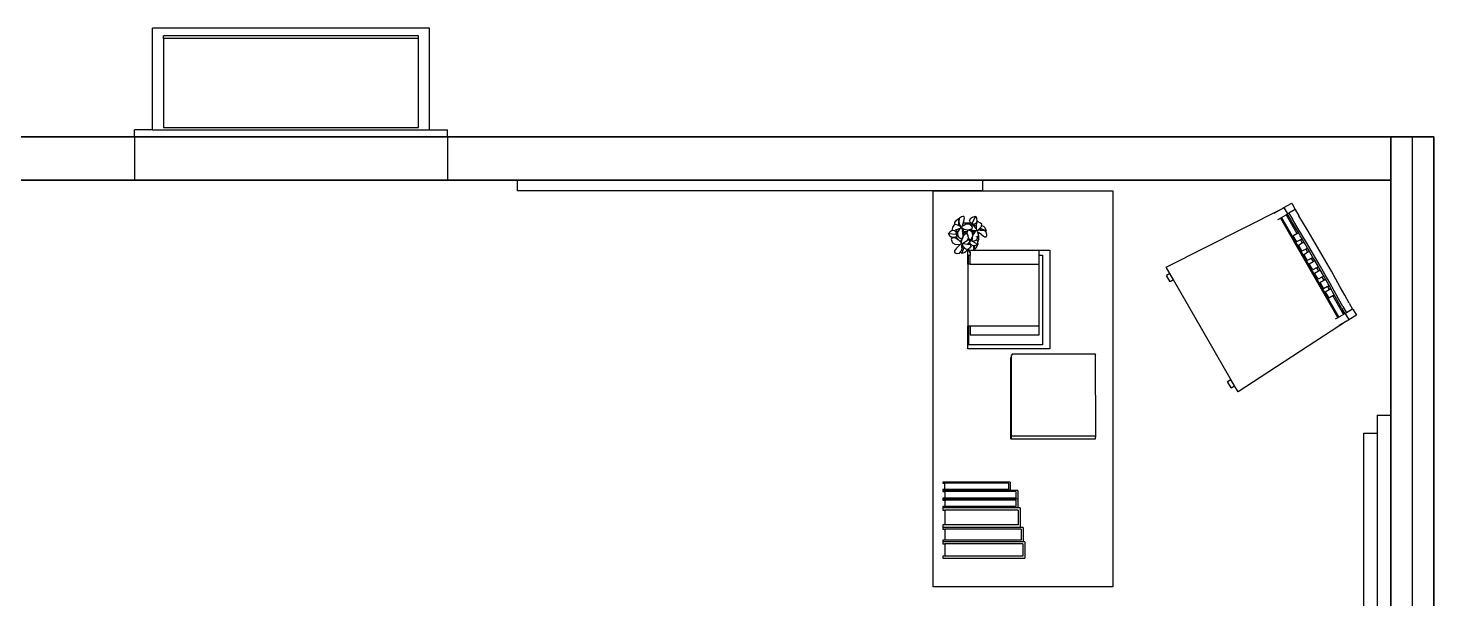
# Model space of a CAD drawing. Header units: inches. Extents: x 1 to 470, y -1 to 318.
# Drawn here: x 274.1 to 469.6, y 238.5 to 317.8 of the extents above; entities that cross this region are included whole.
import ezdxf

# ---------------------------------------------------------------- set-up
doc = ezdxf.new("R2010")
doc.units = ezdxf.units.IN
doc.header["$MEASUREMENT"] = 0
doc.layers.add('wall', color=6, linetype='Continuous', lineweight=35)

# ---------------------------------------------------------------- blocks, each defined once
blk = doc.blocks.new('computer classroom pl')
for p, q in [((485.89, 306.88), (479.89, 306.88)), ((485.89, 306.88), (486.89, 306.88)), ((486.89, 304.38), (486.89, 306.88)), ((486.89, 304.38), (486.89, 265.88)), ((486.89, 304.38), (500.99, 304.38)), ((500.99, 265.88), (500.99, 304.38)), ((487.2, 302.88), (487.2, 267.38)), ((499.58, 302.88), (487.2, 302.88)), ((499.58, 302.88), (499.93, 302.88)), ((499.58, 267.38), (499.58, 302.88)), ((499.93, 267.38), (499.93, 302.88)), ((487.2, 267.38), (499.58, 267.38)), ((499.58, 267.38), (499.93, 267.38)), ((486.89, 265.88), (500.99, 265.88)), ((486.89, 265.88), (486.89, 263.38)), ((485.89, 263.38), (479.89, 263.38)), ((485.89, 263.38), (486.89, 263.38)), ((478.39, 253.64), (479.89, 253.64)), ((478.39, 188.89), (478.39, 253.64)), ((423.38, 195.81), (478.38, 195.81)), ((423.38, 170.81), (423.38, 195.81)), ((478.38, 195.81), (478.38, 170.81)), ((427.34, 194.44), (427.34, 183.04)), ((427.63, 194.44), (427.34, 194.44)), ((427.63, 194.16), (427.63, 194.44)), ((429.34, 194.16), (427.63, 194.16)), ((427.63, 183.33), (427.63, 194.16)), ((429.62, 194.44), (429.34, 194.44)), ((429.34, 194.44), (429.34, 194.16)), ((429.34, 183.33), (429.34, 194.16)), ((429.62, 183.27), (429.62, 194.44)), ((429.87, 194.44), (429.62, 194.44)), ((429.87, 194.16), (429.87, 194.44)), ((431.37, 194.16), (429.87, 194.16)), ((429.87, 183.55), (429.87, 194.16)), ((431.62, 194.44), (431.37, 194.44)), ((431.37, 194.44), (431.37, 194.16)), ((431.37, 183.55), (431.37, 194.16)), ((431.62, 183.72), (431.62, 194.44)), ((431.97, 194.44), (431.62, 194.44)), ((431.97, 194.17), (431.97, 194.44)), ((434.03, 194.17), (431.97, 194.17)), ((431.97, 183.98), (431.97, 194.17)), ((434.37, 194.44), (434.03, 194.44)), ((434.03, 194.44), (434.03, 194.17)), ((434.03, 183.98), (434.03, 194.17)), ((434.37, 184.04), (434.37, 194.44)), ((434.52, 194.44), (434.37, 194.44)), ((434.52, 194.18), (434.52, 194.44)), ((435.41, 194.18), (434.52, 194.18)), ((434.52, 184.3), (434.52, 194.18)), ((435.56, 194.44), (435.41, 194.44)), ((435.41, 194.44), (435.41, 194.18)), ((435.41, 184.3), (435.41, 194.18)), ((435.56, 184.04), (435.56, 194.44)), ((435.71, 194.44), (435.56, 194.44)), ((435.71, 194.18), (435.71, 194.44)), ((436.6, 194.18), (435.71, 194.18)), ((435.71, 184.3), (435.71, 194.18)), ((436.75, 194.44), (436.6, 194.44)), ((436.6, 194.44), (436.6, 194.18)), ((436.6, 184.3), (436.6, 194.18)), ((436.75, 185.09), (436.75, 194.44)), ((436.89, 194.44), (436.75, 194.44)), ((436.89, 194.21), (436.89, 194.44)), ((437.78, 194.21), (436.89, 194.21)), ((436.89, 185.33), (436.89, 194.21)), ((437.92, 194.44), (437.78, 194.44)), ((437.78, 194.44), (437.78, 194.21)), ((437.78, 185.33), (437.78, 194.21)), ((437.92, 185.09), (437.92, 194.44)), ((472.07, 193.43), (472.45, 193.69)), ((472.45, 193.69), (472.36, 192.62)), ((472.45, 193.69), (472.72, 193.46)), ((469.75, 192.63), (469.7, 192.49)), ((469.7, 192.49), (469.74, 192.16)), ((469.71, 191.84), (469.91, 192.04)), ((469.71, 191.84), (470.51, 191.49)), ((469.85, 191.39), (469.71, 191.84)), ((469.74, 192.16), (469.91, 192.04)), ((469.83, 192.8), (469.75, 192.63)), ((469.83, 192.8), (469.86, 192.82)), ((470.07, 192.83), (469.86, 192.82)), ((469.91, 192.04), (470.11, 191.88)), ((470.43, 192.55), (470.07, 192.83)), ((470.54, 191.83), (470.11, 191.88)), ((470.43, 192.55), (470.97, 192.02)), ((470.51, 191.49), (470.59, 191.75)), ((470.51, 191.47), (470.79, 191.72)), ((470.54, 191.83), (470.59, 191.75)), ((470.54, 191.83), (470.84, 191.8)), ((470.84, 191.8), (470.79, 191.72)), ((470.87, 191.79), (470.79, 191.72)), ((470.79, 191.72), (470.79, 191.72)), ((470.87, 191.79), (470.84, 191.8)), ((470.94, 191.79), (470.87, 191.79)), ((471.19, 193.13), (470.93, 192.68)), ((470.93, 192.68), (470.97, 192.03)), ((470.97, 192.03), (470.97, 192.02)), ((470.97, 192.01), (470.97, 192.03)), ((470.97, 192.01), (470.97, 192.02)), ((470.98, 191.83), (471.02, 191.91)), ((471.01, 191.8), (470.98, 191.83)), ((471.09, 191.66), (471, 191.05)), ((471.03, 191.83), (471.01, 191.8)), ((471.06, 191.78), (471.01, 191.8)), ((471.02, 191.91), (471.1, 191.86)), ((471.06, 191.84), (471.03, 191.83)), ((471.06, 191.77), (471.04, 191.74)), ((471.04, 191.74), (471.04, 191.73)), ((471.04, 191.73), (471.04, 191.73)), ((471.04, 191.73), (471.09, 191.66)), ((471.08, 191.81), (471.06, 191.84)), ((471.09, 191.83), (471.06, 191.84)), ((471.08, 191.81), (471.06, 191.78)), ((471.06, 191.78), (471.06, 191.78)), ((471.06, 191.77), (471.06, 191.78)), ((471.06, 191.78), (471.06, 191.77)), ((471.09, 191.83), (471.08, 191.81)), ((471.1, 191.86), (471.09, 191.83)), ((471.47, 191.07), (471.09, 191.66)), ((471.1, 191.86), (471.1, 191.86)), ((471.16, 191.85), (471.19, 191.88)), ((471.53, 193.27), (471.19, 193.13)), ((471.36, 192.06), (471.19, 191.88)), ((471.19, 191.88), (471.53, 191.8)), ((471.36, 192.06), (471.57, 192.27)), ((471.53, 191.8), (471.36, 192.06)), ((471.69, 193.29), (471.53, 193.27)), ((471.53, 191.8), (471.69, 191.77)), ((471.57, 192.27), (471.61, 192.34)), ((471.61, 192.34), (471.83, 192.72)), ((471.61, 192.34), (471.96, 192.54)), ((471.85, 193.19), (471.69, 193.29)), ((471.69, 191.77), (471.77, 191.81)), ((471.69, 191.77), (471.79, 191.74)), ((471.77, 191.98), (471.84, 192.12)), ((471.77, 191.98), (471.77, 191.81)), ((471.77, 191.81), (471.77, 191.8)), ((471.77, 191.8), (471.84, 191.77)), ((471.96, 191.67), (471.79, 191.74)), ((471.83, 192.72), (471.85, 193.06)), ((472.1, 192.37), (471.84, 192.12)), ((471.84, 191.77), (472.01, 191.69)), ((471.85, 193.19), (471.85, 193.06)), ((471.89, 192.8), (471.92, 193.19)), ((471.89, 192.8), (472.11, 192.58)), ((471.92, 193.19), (472.07, 193.43)), ((472.88, 192.54), (471.96, 192.54)), ((471.96, 191.67), (472.01, 191.69)), ((472.23, 191.55), (471.96, 191.67)), ((472.01, 191.69), (472.09, 191.65)), ((472.09, 191.65), (472.57, 191.68)), ((472.58, 192.4), (472.1, 192.37)), ((472.36, 192.62), (472.11, 192.58)), ((472.29, 191.47), (472.66, 191.65)), ((472.36, 192.62), (472.35, 192.51)), ((472.35, 192.51), (472.35, 192.43)), ((472.36, 192.62), (472.65, 192.55)), ((472.37, 192.42), (472.38, 192.39)), ((472.78, 191.72), (472.57, 191.68)), ((472.58, 192.4), (473.18, 192.03)), ((472.62, 191.69), (472.64, 191.64)), ((472.85, 192.79), (472.65, 192.55)), ((472.66, 191.65), (472.79, 191.71)), ((472.66, 191.66), (472.66, 191.65)), ((472.66, 191.65), (472.67, 191.64)), ((472.88, 193.14), (472.72, 193.46)), ((472.74, 191.52), (472.92, 191.64)), ((472.82, 191.73), (472.78, 191.72)), ((472.78, 191.72), (472.79, 191.71)), ((472.79, 191.71), (472.82, 191.73)), ((472.79, 191.71), (472.8, 191.71)), ((473.14, 191.78), (472.82, 191.73)), ((472.85, 192.79), (472.87, 193.05)), ((472.87, 193.05), (472.88, 193.14)), ((473, 193.1), (472.87, 193.05)), ((472.87, 193.05), (472.94, 192.73)), ((472.88, 192.54), (473.04, 192.45)), ((472.92, 191.64), (473.13, 191.78)), ((472.92, 191.64), (472.99, 191.6)), ((473.04, 192.45), (472.94, 192.73)), ((473, 193.1), (473.38, 193.05)), ((473.18, 192.03), (473.04, 192.45)), ((473.06, 191.47), (473.16, 191.74)), ((473.13, 191.78), (473.15, 191.76)), ((473.13, 191.78), (473.14, 191.78)), ((473.19, 191.79), (473.14, 191.78)), ((473.15, 191.76), (473.16, 191.74)), ((473.19, 191.79), (473.16, 191.74)), ((473.25, 191.98), (473.18, 192.03)), ((473.2, 191.83), (473.19, 191.79)), ((473.25, 191.98), (473.25, 191.98)), ((473.25, 191.97), (473.25, 191.98)), ((473.25, 191.94), (473.25, 191.97)), ((473.25, 191.94), (473.26, 191.93)), ((473.25, 191.93), (473.25, 191.94)), ((473.25, 191.93), (473.26, 191.93)), ((473.26, 191.93), (473.25, 191.93)), ((473.25, 191.89), (473.25, 191.93)), ((473.25, 191.93), (473.25, 191.93)), ((473.25, 191.89), (473.28, 191.88)), ((473.25, 191.86), (473.31, 191.89)), ((473.25, 191.86), (473.25, 191.89)), ((473.25, 191.85), (473.25, 191.86)), ((473.35, 191.83), (473.25, 191.85)), ((473.25, 191.84), (473.25, 191.85)), ((473.26, 191.93), (473.26, 191.93)), ((473.26, 191.93), (473.31, 191.93)), ((473.28, 191.88), (473.31, 191.89)), ((473.31, 191.89), (473.31, 191.93)), ((473.31, 191.93), (473.35, 191.92)), ((473.35, 191.92), (473.35, 191.83)), ((473.37, 191.97), (473.43, 192)), ((473.64, 192.95), (473.38, 193.05)), ((473.43, 192), (473.51, 192.17)), ((473.43, 192), (473.6, 192.05)), ((473.76, 191.22), (473.44, 191.76)), ((473.44, 191.76), (473.84, 191.63)), ((473.51, 192.17), (473.61, 192.41)), ((473.51, 192.17), (473.54, 192.16)), ((473.54, 192.16), (473.6, 192.05)), ((473.57, 192.3), (473.56, 192.3)), ((473.66, 192.3), (473.57, 192.3)), ((473.69, 192.09), (473.6, 192.05)), ((473.61, 192.41), (473.7, 192.63)), ((473.66, 192.3), (473.61, 192.41)), ((473.67, 192.77), (473.64, 192.95)), ((474.54, 192.3), (473.66, 192.3)), ((473.66, 192.3), (473.69, 192.09)), ((473.67, 192.77), (473.98, 192.77)), ((473.7, 192.63), (473.67, 192.77)), ((473.69, 192.09), (474.16, 192.25)), ((473.84, 191.63), (473.93, 191.49)), ((473.84, 191.63), (474.16, 191.53)), ((473.98, 192.77), (474.21, 192.65)), ((474.49, 192.17), (474.16, 192.25)), ((474.21, 192.65), (474.54, 192.3)), ((474.54, 192.3), (474.49, 192.17)), ((474.61, 192.14), (474.49, 192.17)), ((474.8, 191.86), (474.61, 192.14)), ((474.82, 191.7), (474.8, 191.86)), ((474.82, 191.52), (474.82, 191.7)), ((456.46, 179.57), (456.46, 190.97)), ((456.46, 190.97), (459.58, 190.97)), ((457, 180.59), (457, 190.9)), ((459.58, 190.9), (457, 190.9)), ((458.36, 181.1), (458.36, 190.65)), ((459.58, 190.65), (458.36, 190.65)), ((459.58, 190.9), (459.58, 190.97)), ((468.22, 190.97), (459.58, 190.97)), ((459.58, 190.65), (459.58, 190.9)), ((459.58, 181.1), (459.58, 190.65)), ((468.22, 190.97), (470.14, 190.97)), ((468.22, 190.97), (468.22, 190.9)), ((468.22, 190.9), (469.48, 190.9)), ((468.22, 190.65), (468.22, 190.9)), ((468.22, 190.65), (469.48, 190.65)), ((468.22, 190.65), (468.22, 181.1)), ((469.48, 190.9), (469.48, 190.65)), ((469.88, 190.65), (469.48, 190.65)), ((470.01, 191.19), (469.85, 191.39)), ((469.87, 190.72), (469.88, 190.75)), ((469.87, 190.72), (469.88, 190.65)), ((470.06, 190.85), (469.88, 190.75)), ((469.88, 190.65), (470.11, 190.65)), ((470.28, 191.07), (470.01, 191.19)), ((470.14, 190.85), (470.06, 190.85)), ((470.14, 190.97), (470.14, 190.85)), ((470.36, 190.84), (470.14, 190.85)), ((470.14, 190.63), (470.14, 190.21)), ((470.14, 190.21), (470.19, 190.15)), ((470.14, 190.21), (470.14, 181.1)), ((470.19, 190.15), (470.32, 190.15)), ((470.28, 191.07), (470.26, 190.97)), ((470.26, 190.97), (470.36, 190.84)), ((470.34, 191.32), (470.28, 191.07)), ((470.29, 190.01), (470.32, 190.15)), ((470.29, 190.01), (470.81, 190.11)), ((470.68, 189.73), (470.29, 190.01)), ((470.32, 190.15), (470.66, 190.13)), ((470.51, 191.47), (470.34, 191.32)), ((470.36, 190.84), (470.44, 190.74)), ((470.76, 190.54), (470.44, 190.74)), ((470.51, 191.49), (470.51, 191.47)), ((470.51, 191.49), (470.53, 191.48)), ((470.81, 190.22), (470.66, 190.13)), ((470.92, 189.66), (470.68, 189.73)), ((470.76, 190.54), (470.9, 190.56)), ((470.99, 190.61), (470.81, 190.3)), ((470.81, 190.3), (470.81, 190.22)), ((470.81, 190.22), (470.81, 190.11)), ((470.81, 190.11), (470.81, 189.93)), ((470.92, 189.66), (470.81, 189.93)), ((470.9, 190.56), (470.95, 190.78)), ((470.95, 190.78), (470.99, 190.91)), ((470.95, 190.78), (471.27, 190.75)), ((470.95, 189.58), (471.51, 190.55)), ((471, 191.05), (470.99, 190.91)), ((470.99, 190.61), (471.28, 190.74)), ((471, 191.05), (471.27, 190.75)), ((471.07, 191.54), (471.15, 191.57)), ((471.38, 190.66), (471.28, 190.74)), ((471.37, 190.69), (471.45, 190.7)), ((471.38, 190.66), (471.37, 190.69)), ((471.43, 190.61), (471.38, 190.66)), ((471.49, 190.37), (471.4, 190.2)), ((471.4, 190.2), (471.45, 190.04)), ((471.59, 189.78), (471.41, 189.66)), ((471.47, 190.68), (471.43, 190.64)), ((471.45, 190.66), (471.43, 190.64)), ((471.43, 190.64), (471.43, 190.61)), ((471.44, 190.61), (471.43, 190.61)), ((471.48, 190.61), (471.44, 190.61)), ((471.51, 190.55), (471.44, 190.61)), ((471.47, 190.68), (471.45, 190.7)), ((471.45, 190.7), (471.47, 190.7)), ((471.48, 190.65), (471.45, 190.66)), ((471.45, 190.04), (471.59, 189.78)), ((471.47, 191.07), (471.58, 191.03)), ((471.47, 190.71), (471.47, 190.7)), ((471.47, 190.7), (471.47, 190.69)), ((471.47, 190.69), (471.47, 190.68)), ((471.47, 190.69), (471.48, 190.65)), ((471.48, 190.65), (471.47, 190.68)), ((471.48, 190.65), (471.48, 190.65)), ((471.48, 190.65), (471.49, 190.62)), ((471.48, 190.61), (471.49, 190.62)), ((471.49, 190.61), (471.48, 190.61)), ((471.49, 190.62), (471.49, 190.61)), ((471.49, 190.61), (471.49, 190.61)), ((471.49, 190.61), (471.49, 190.61)), ((471.49, 190.61), (471.49, 190.61)), ((471.49, 190.61), (471.5, 190.57)), ((471.49, 190.37), (471.63, 190.38)), ((471.5, 190.57), (471.5, 190.56)), ((471.5, 190.57), (471.5, 190.57)), ((471.5, 190.56), (471.58, 190.54)), ((471.51, 190.55), (471.57, 190.64)), ((471.51, 190.55), (471.59, 190.52)), ((471.52, 190.73), (471.53, 190.77)), ((471.58, 191.03), (471.53, 190.77)), ((471.53, 190.77), (471.57, 190.78)), ((471.64, 190.85), (471.57, 190.78)), ((471.57, 190.78), (471.65, 190.81)), ((471.57, 190.64), (471.61, 190.72)), ((471.58, 191.03), (471.64, 191)), ((471.58, 190.54), (471.59, 190.52)), ((471.58, 190.54), (471.67, 190.5)), ((471.59, 190.52), (471.67, 190.5)), ((471.59, 189.78), (471.63, 189.72)), ((471.6, 190.73), (471.63, 191)), ((471.78, 190.39), (471.63, 190.38)), ((471.63, 189.72), (472.01, 189.55)), ((471.64, 190.85), (471.64, 191)), ((471.64, 191), (471.75, 190.95)), ((471.75, 190.95), (471.64, 190.85)), ((471.64, 190.82), (471.64, 190.85)), ((471.65, 190.81), (471.64, 190.82)), ((471.87, 190.9), (471.65, 190.81)), ((471.67, 190.5), (471.75, 190.48)), ((471.72, 190.86), (471.74, 190.92)), ((471.75, 190.95), (471.87, 190.9)), ((471.76, 190.47), (471.75, 190.48)), ((471.76, 190.47), (471.94, 190.4)), ((471.78, 190.39), (471.76, 190.47)), ((471.94, 190.4), (471.78, 190.39)), ((471.87, 190.9), (471.91, 190.88)), ((471.91, 190.88), (472.24, 190.98)), ((471.98, 190.4), (471.94, 190.4)), ((472.07, 189.59), (471.95, 189.89)), ((472.24, 190.29), (471.98, 190.4)), ((472.28, 191.48), (472.23, 191.55)), ((472.33, 191.04), (472.24, 190.98)), ((472.24, 190.29), (472.71, 190.4)), ((472.32, 190.25), (472.24, 190.29)), ((472.34, 191.54), (472.28, 191.48)), ((472.29, 191.47), (472.28, 191.48)), ((472.29, 191.46), (472.29, 191.47)), ((472.3, 191.46), (472.29, 191.46)), ((472.3, 191.46), (472.29, 191.46)), ((472.4, 191.32), (472.3, 191.46)), ((472.38, 190.23), (472.32, 190.25)), ((472.32, 190.25), (472.63, 190.25)), ((472.53, 191.1), (472.33, 191.04)), ((472.37, 191.08), (472.33, 191.04)), ((472.37, 191.08), (472.42, 191.17)), ((472.42, 190.23), (472.38, 190.23)), ((472.44, 190.2), (472.38, 190.23)), ((472.45, 191.24), (472.4, 191.32)), ((472.42, 191.17), (472.45, 191.24)), ((472.52, 191.15), (472.42, 191.17)), ((472.43, 191.31), (472.46, 191.33)), ((472.64, 190.03), (472.44, 190.2)), ((472.46, 191.34), (472.45, 191.33)), ((472.46, 191.33), (472.58, 191.41)), ((472.48, 191.35), (472.46, 191.34)), ((472.46, 191.34), (472.46, 191.34)), ((472.46, 191.34), (472.46, 191.33)), ((472.46, 191.33), (472.47, 191.33)), ((472.5, 191.23), (472.51, 191.19)), ((472.51, 191.17), (472.52, 191.15)), ((472.52, 191.15), (472.53, 191.1)), ((472.67, 191.13), (472.52, 191.15)), ((472.57, 191.11), (472.53, 191.1)), ((472.58, 191.41), (472.57, 191.42)), ((472.84, 191.04), (472.57, 191.11)), ((472.58, 191.41), (472.7, 191.49)), ((472.72, 191.39), (472.58, 191.41)), ((472.74, 190.32), (472.63, 190.25)), ((472.69, 190.03), (472.64, 190.03)), ((472.64, 190.03), (472.83, 189.87)), ((472.79, 190.09), (472.69, 190.03)), ((472.7, 191.49), (472.74, 191.52)), ((472.7, 191.5), (472.7, 191.49)), ((472.7, 191.49), (472.72, 191.39)), ((472.71, 190.41), (472.85, 190.6)), ((472.71, 190.41), (472.72, 190.38)), ((472.71, 190.4), (472.71, 190.41)), ((472.81, 191.38), (472.72, 191.39)), ((472.72, 190.38), (472.74, 190.32)), ((472.74, 191.32), (472.75, 191.28)), ((472.74, 190.32), (472.79, 190.09)), ((472.76, 191.24), (472.78, 191.14)), ((472.79, 190.09), (472.83, 189.91)), ((472.81, 189.7), (472.85, 189.78)), ((472.89, 189.67), (472.81, 189.7)), ((472.83, 189.91), (472.89, 190.23)), ((472.83, 189.87), (472.83, 189.91)), ((472.85, 189.84), (472.83, 189.87)), ((472.92, 191.03), (472.84, 191.04)), ((472.85, 190.6), (472.91, 190.69)), ((472.85, 190.6), (472.87, 190.39)), ((472.85, 189.79), (472.85, 189.78)), ((472.85, 189.78), (472.87, 189.78)), ((472.87, 190.39), (472.86, 190.39)), ((472.92, 190.43), (472.87, 190.43)), ((472.92, 190.42), (472.87, 190.39)), ((472.87, 190.39), (472.89, 190.23)), ((472.87, 189.78), (472.88, 189.71)), ((472.87, 189.78), (472.9, 189.77)), ((472.9, 189.77), (472.88, 189.75)), ((472.88, 189.75), (472.88, 189.71)), ((472.88, 189.71), (472.91, 189.7)), ((472.89, 190.23), (472.92, 190.42)), ((472.91, 189.7), (472.89, 189.67)), ((472.9, 189.77), (472.93, 189.76)), ((472.95, 190.85), (472.91, 190.69)), ((472.94, 189.75), (472.91, 189.7)), ((472.95, 190.85), (472.92, 191.03)), ((472.92, 190.42), (472.93, 190.48)), ((473, 190.73), (472.93, 190.48)), ((472.94, 189.75), (472.93, 189.76)), ((472.93, 189.76), (472.94, 189.75)), ((472.94, 189.75), (472.94, 189.75)), ((472.94, 189.75), (472.94, 189.75)), ((472.94, 189.75), (472.94, 189.75)), ((472.94, 189.75), (472.94, 189.75)), ((472.94, 189.75), (472.97, 189.74)), ((473, 191.32), (472.97, 190.81)), ((472.97, 190.81), (473, 190.73)), ((472.97, 189.74), (472.98, 189.74)), ((472.98, 189.74), (472.99, 189.74)), ((472.99, 191.6), (473.06, 191.47)), ((472.99, 189.74), (473.05, 189.79)), ((473.06, 191.47), (473, 191.32)), ((473, 190.73), (473.11, 190.49)), ((473.6, 190.24), (473.05, 189.79)), ((473.05, 189.79), (473.34, 189.79)), ((473.16, 190.36), (473.11, 190.49)), ((473.16, 190.36), (473.35, 190.33)), ((473.54, 189.91), (473.34, 189.79)), ((473.34, 189.79), (473.79, 189.78)), ((473.35, 190.33), (473.49, 190.44)), ((473.49, 190.44), (473.73, 190.71)), ((473.92, 190.56), (473.54, 189.91)), ((473.6, 190.24), (473.74, 190.7)), ((473.7, 190.42), (473.66, 190.42)), ((473.78, 190.41), (473.71, 190.44)), ((473.88, 190.36), (473.72, 190.11)), ((473.88, 189.84), (473.72, 190.11)), ((473.73, 190.71), (473.76, 191.22)), ((473.74, 190.7), (473.73, 190.71)), ((473.88, 190.36), (473.78, 190.41)), ((474.11, 189.73), (473.79, 189.78)), ((473.88, 190.36), (473.92, 190.56)), ((474.86, 189.92), (473.88, 190.36)), ((473.88, 189.84), (474.11, 189.73)), ((473.92, 190.56), (473.93, 190.59)), ((473.93, 191.49), (473.93, 190.59)), ((474.22, 190.75), (473.93, 190.61)), ((473.93, 190.59), (473.93, 190.61)), ((474.12, 189.6), (474.11, 189.73)), ((474.11, 189.73), (474.2, 189.7)), ((474.16, 191.53), (474.61, 191.43)), ((474.2, 189.7), (474.55, 189.74)), ((474.22, 190.75), (474.57, 190.59)), ((474.86, 189.92), (474.55, 189.74)), ((474.57, 190.59), (474.75, 190.37)), ((474.61, 191.43), (474.8, 191.5)), ((474.75, 190.37), (474.86, 189.92)), ((474.82, 191.52), (474.8, 191.5)), ((470.95, 189.58), (470.92, 189.66)), ((471.27, 189.64), (470.95, 189.58)), ((471.41, 189.66), (471.27, 189.64)), ((471.27, 189.64), (471.3, 189.55)), ((471.3, 189.55), (471.58, 189.49)), ((471.96, 189.52), (471.58, 189.49)), ((471.96, 189.52), (471.97, 189.52)), ((471.97, 189.52), (472.01, 189.55)), ((472.08, 189.52), (471.97, 189.52)), ((472.26, 189.04), (472, 188.65)), ((472, 188.65), (472, 188.44)), ((472.02, 188.42), (472, 188.44)), ((472.01, 189.55), (472.08, 189.52)), ((472.02, 188.42), (472.19, 188.36)), ((472.08, 189.52), (472.09, 189.52)), ((472.11, 189.52), (472.09, 189.52)), ((472.71, 189.64), (472.11, 189.52)), ((472.11, 189.52), (472.62, 189.52)), ((472.19, 188.36), (472.34, 188.32)), ((472.26, 189.04), (472.62, 189.52)), ((472.34, 188.32), (472.67, 188.41)), ((472.71, 189.64), (472.62, 189.52)), ((472.67, 188.41), (472.74, 188.51)), ((472.74, 188.51), (472.93, 188.8)), ((472.85, 188.42), (472.74, 188.51)), ((472.85, 188.42), (473.15, 189.25)), ((473.28, 188.61), (472.85, 188.42)), ((472.94, 189.64), (472.93, 189.57)), ((472.93, 189.57), (472.94, 189.56)), ((472.93, 189.57), (472.93, 189.55)), ((472.94, 189.56), (472.93, 189.55)), ((472.93, 189.29), (472.93, 189.55)), ((473.15, 189.25), (472.93, 189.29)), ((472.93, 189.29), (472.93, 188.8)), ((473.26, 189.26), (472.94, 189.56)), ((473.15, 189.25), (473.18, 189.33)), ((473.15, 189.25), (473.26, 189.26)), ((473.18, 189.33), (473.18, 189.34)), ((473.26, 189.26), (473.44, 189.1)), ((473.48, 188.79), (473.28, 188.61)), ((473.44, 189.1), (473.58, 189.08)), ((473.58, 189.08), (473.48, 188.79)), ((473.58, 189.08), (473.76, 189.05)), ((473.76, 189.05), (473.95, 189.26)), ((474.12, 189.6), (473.95, 189.26)), ((478.39, 188.89), (479.89, 188.89)), ((434.03, 183.98), (431.97, 183.98)), ((435.56, 184.04), (434.37, 184.04)), ((434.37, 183.72), (434.37, 184.04)), ((435.41, 184.3), (434.52, 184.3)), ((436.75, 184.04), (435.56, 184.04)), ((436.6, 184.3), (435.71, 184.3)), ((437.92, 185.09), (436.75, 185.09)), ((436.75, 184.04), (436.75, 185.09)), ((437.78, 185.33), (436.89, 185.33)), ((443.93, 184.98), (443.93, 173.23)), ((444.07, 184.97), (443.93, 184.98)), ((443.93, 184.98), (444.07, 184.98)), ((444.47, 184.96), (444.07, 184.98)), ((444.07, 184.97), (444.07, 184.98)), ((444.07, 184.98), (455.22, 184.98)), ((444.36, 184.95), (444.07, 184.97)), ((444.36, 184.95), (444.36, 173.2)), ((444.47, 184.95), (444.36, 184.95)), ((455.23, 184.97), (444.47, 184.96)), ((455.23, 184.97), (444.47, 184.95)), ((444.47, 184.95), (444.47, 184.96)), ((455.22, 184.98), (455.22, 184.98)), ((455.22, 184.98), (455.23, 184.97)), ((455.23, 184.97), (455.23, 184.97)), ((455.23, 184.97), (455.23, 184.97)), ((455.52, 184.97), (455.23, 184.97)), ((455.23, 184.97), (455.23, 184.97)), ((455.52, 184.97), (455.52, 184.97)), ((455.52, 184.97), (455.54, 184.97)), ((455.74, 184.76), (455.54, 184.97)), ((455.74, 184.76), (455.74, 173.34)), ((429.62, 183.04), (427.34, 183.04)), ((429.34, 183.33), (427.63, 183.33)), ((431.62, 183.27), (429.62, 183.27)), ((429.62, 183.04), (429.62, 183.27)), ((431.37, 183.55), (429.87, 183.55)), ((434.37, 183.72), (431.62, 183.72)), ((431.62, 183.27), (431.62, 183.72)), ((469.48, 180.59), (457, 180.59)), ((459.58, 181.1), (458.36, 181.1)), ((468.22, 181.1), (459.58, 181.1)), ((469.48, 181.1), (468.22, 181.1)), ((470.14, 181.1), (469.48, 181.1)), ((469.48, 181.1), (469.48, 180.59)), ((470.14, 181.1), (470.14, 179.57)), ((470.14, 179.57), (456.46, 179.57)), ((443.93, 173.23), (444.36, 173.2)), ((444.36, 173.2), (455.62, 173.22)), ((455.74, 173.34), (455.62, 173.22)), ((478.38, 170.81), (423.38, 170.81)), ((452.18, 154.38), (466.03, 162.38)), ((465.76, 162.85), (466.63, 163.35)), ((466.03, 162.38), (465.76, 162.85)), ((466.03, 162.38), (466.9, 162.88)), ((466.9, 162.88), (466.63, 163.35)), ((466.9, 162.88), (467.77, 163.38)), ((467.77, 163.38), (475.9, 147.29)), ((451.04, 154.35), (451.91, 154.85)), ((451.91, 154.85), (452.18, 154.38)), ((450.45, 153.38), (451.31, 153.88)), ((460.31, 138.29), (450.45, 153.38)), ((451.04, 154.35), (451.31, 153.88)), ((451.31, 153.88), (452.18, 154.38)), ((474.62, 147.5), (460.77, 139.5)), ((474.7, 147.37), (460.84, 139.37)), ((475.07, 146.72), (472.47, 145.22)), ((474.41, 147.88), (474.62, 147.5)), ((474.62, 147.5), (474.7, 147.37)), ((475.11, 146.66), (474.62, 146.26)), ((474.7, 147.37), (475.07, 146.72)), ((475.07, 146.72), (475.11, 146.66)), ((475.11, 146.66), (475.17, 146.55)), ((476.06, 147.01), (475.2, 146.51)), ((475.27, 148.38), (475.9, 147.29)), ((475.9, 147.29), (476.06, 147.01)), ((476.06, 147.01), (476.68, 145.93)), ((470.86, 145.01), (470, 144.51)), ((470.86, 145.01), (471.18, 144.47)), ((471.61, 144.72), (471.18, 144.47)), ((472.16, 145.76), (471.3, 145.26)), ((471.61, 144.72), (471.3, 145.26)), ((471.61, 144.72), (471.74, 144.5)), ((471.74, 144.5), (472.16, 144.75)), ((472.16, 145.76), (472.47, 145.22)), ((472.16, 144.75), (472.6, 145.01)), ((472.29, 144.52), (473.37, 145.17)), ((472.47, 145.22), (472.6, 145.01)), ((472.6, 145.01), (473.24, 145.4)), ((473.24, 145.4), (474.31, 146.05)), ((473.37, 145.17), (474.44, 145.82)), ((473.87, 144.31), (474.94, 144.96)), ((474.41, 146.11), (474.31, 146.05)), ((475.17, 146.55), (474.41, 146.11)), ((474.62, 146.26), (474.41, 146.11)), ((475.3, 146.32), (474.44, 145.82)), ((475.8, 145.46), (474.94, 144.96)), ((475.17, 146.55), (475.2, 146.51)), ((475.2, 146.51), (475.3, 146.32)), ((475.8, 145.46), (475.3, 146.32)), ((475.8, 145.46), (475.82, 145.43)), ((476.68, 145.93), (475.82, 145.43)), ((466.1, 142.26), (466.97, 142.76)), ((466.97, 142.76), (467.28, 142.22)), ((467.4, 143.01), (468.27, 143.51)), ((467.71, 142.47), (467.4, 143.01)), ((468.27, 143.51), (468.58, 142.97)), ((469.01, 143.22), (468.58, 142.97)), ((468.58, 142.97), (468.72, 142.72)), ((469.57, 144.26), (468.7, 143.76)), ((469.01, 143.22), (468.7, 143.76)), ((468.72, 142.72), (468.85, 142.8)), ((468.85, 142.8), (469.15, 142.98)), ((468.98, 142.57), (470.09, 143.22)), ((469.01, 143.22), (469.15, 142.98)), ((469.15, 142.98), (469.96, 143.45)), ((469.57, 144.26), (469.88, 143.72)), ((470.31, 143.97), (469.88, 143.72)), ((469.88, 143.72), (470.02, 143.48)), ((469.96, 143.45), (470.02, 143.48)), ((470.31, 143.97), (470, 144.51)), ((470.02, 143.48), (470.45, 143.73)), ((470.09, 143.22), (471.2, 143.87)), ((470.31, 143.97), (470.45, 143.73)), ((470.45, 143.73), (471.06, 144.1)), ((470.59, 142.36), (471.69, 143.01)), ((471.06, 144.1), (471.31, 144.24)), ((471.18, 144.47), (471.31, 144.24)), ((471.2, 143.87), (472.29, 144.52)), ((471.31, 144.24), (471.74, 144.5)), ((471.69, 143.01), (472.79, 143.66)), ((472.79, 143.66), (473.87, 144.31)), ((464.37, 141.26), (463.5, 140.76)), ((464.37, 141.26), (464.68, 140.72)), ((465.11, 140.97), (464.68, 140.72)), ((465.67, 142.01), (464.8, 141.51)), ((465.11, 140.97), (464.8, 141.51)), ((465.11, 140.97), (465.25, 140.74)), ((465.25, 140.74), (465.49, 140.88)), ((465.49, 140.88), (466.12, 141.23)), ((465.62, 140.65), (466.74, 141.29)), ((465.67, 142.01), (465.98, 141.47)), ((466.41, 141.72), (465.98, 141.47)), ((465.98, 141.47), (466.12, 141.23)), ((466.41, 141.72), (466.1, 142.26)), ((466.12, 141.23), (466.55, 141.48)), ((466.41, 141.72), (466.55, 141.48)), ((466.55, 141.48), (466.61, 141.51)), ((466.61, 141.51), (467.42, 141.98)), ((466.74, 141.29), (467.86, 141.92)), ((467.24, 140.42), (468.36, 141.06)), ((467.71, 142.47), (467.28, 142.22)), ((467.28, 142.22), (467.42, 141.98)), ((467.42, 141.98), (467.73, 142.15)), ((467.71, 142.47), (467.85, 142.22)), ((467.73, 142.15), (467.85, 142.22)), ((467.85, 142.22), (468.72, 142.72)), ((467.86, 141.92), (468.98, 142.57)), ((468.36, 141.06), (469.48, 141.71)), ((469.48, 141.71), (470.59, 142.36)), ((460.31, 138.29), (459.68, 139.38)), ((460.77, 139.5), (460.55, 139.88)), ((460.84, 139.37), (460.77, 139.5)), ((461.22, 138.72), (460.84, 139.37)), ((463.81, 140.22), (461.22, 138.72)), ((461.84, 138.89), (461.25, 138.66)), ((462.08, 138.99), (461.32, 138.55)), ((462.08, 138.99), (461.84, 138.89)), ((462.18, 139.05), (462.08, 138.99)), ((462.18, 139.05), (463.28, 139.65)), ((462.31, 138.82), (463.41, 139.42)), ((463.28, 139.65), (463.94, 140.01)), ((463.41, 139.42), (464.51, 140.03)), ((463.81, 140.22), (463.5, 140.76)), ((463.81, 140.22), (463.94, 140.01)), ((463.91, 138.56), (465.01, 139.17)), ((463.94, 140.01), (464.38, 140.26)), ((464.38, 140.26), (464.81, 140.5)), ((464.51, 140.03), (465.62, 140.65)), ((464.68, 140.72), (464.81, 140.5)), ((464.81, 140.5), (465.25, 140.74)), ((465.01, 139.17), (466.12, 139.79)), ((466.12, 139.79), (467.24, 140.42)), ((460.31, 138.29), (460.47, 138.01)), ((461.34, 138.51), (460.47, 138.01)), ((461.1, 136.93), (460.47, 138.01)), ((461.96, 137.43), (461.1, 136.93)), ((461.25, 138.66), (461.22, 138.72)), ((461.32, 138.55), (461.25, 138.66)), ((461.34, 138.51), (461.32, 138.55)), ((461.45, 138.32), (461.34, 138.51)), ((462.31, 138.82), (461.45, 138.32)), ((461.95, 137.46), (461.45, 138.32)), ((462.81, 137.96), (461.95, 137.46)), ((461.96, 137.43), (461.95, 137.46)), ((462.81, 137.96), (463.91, 138.56)), ((399.71, 135.9), (444.71, 135.9)), ((444.71, 135.9), (444.71, 134.03)), ((444.71, 134.03), (399.71, 134.03)), ((447.21, 134.03), (444.71, 134.03)), ((447.21, 134.03), (447.21, 132.15)), ((282.07, 129.15), (485.89, 129.15))]:
    blk.add_line(p, q)
at = {"layer": 'wall'}
for p, q in [((479.89, 306.88), (479.89, 326.38)), ((485.89, 306.88), (485.89, 326.38)), ((479.89, 306.88), (479.89, 263.38)), ((485.89, 306.88), (485.89, 263.38)), ((479.89, 253.64), (479.89, 263.38)), ((485.89, 132.15), (485.89, 263.38)), ((479.89, 253.64), (479.89, 188.89)), ((479.89, 132.15), (479.89, 188.89)), ((397.21, 132.15), (447.21, 132.15)), ((479.89, 132.15), (447.21, 132.15)), ((485.89, 132.15), (479.89, 132.15)), ((485.89, 129.15), (485.89, 132.15)), ((485.89, 129.15), (485.89, 126.15)), ((485.89, 126.15), (282.07, 126.15))]:
    blk.add_line(p, q, dxfattribs=at)

msp = doc.modelspace()

# ---------------------------------------------------------------- block references
at = {"rotation": 90.00000000000001}
msp.add_blockref('computer classroom pl', (595.79, -183.23), dxfattribs=at)

doc.saveas('drawing.dxf')
